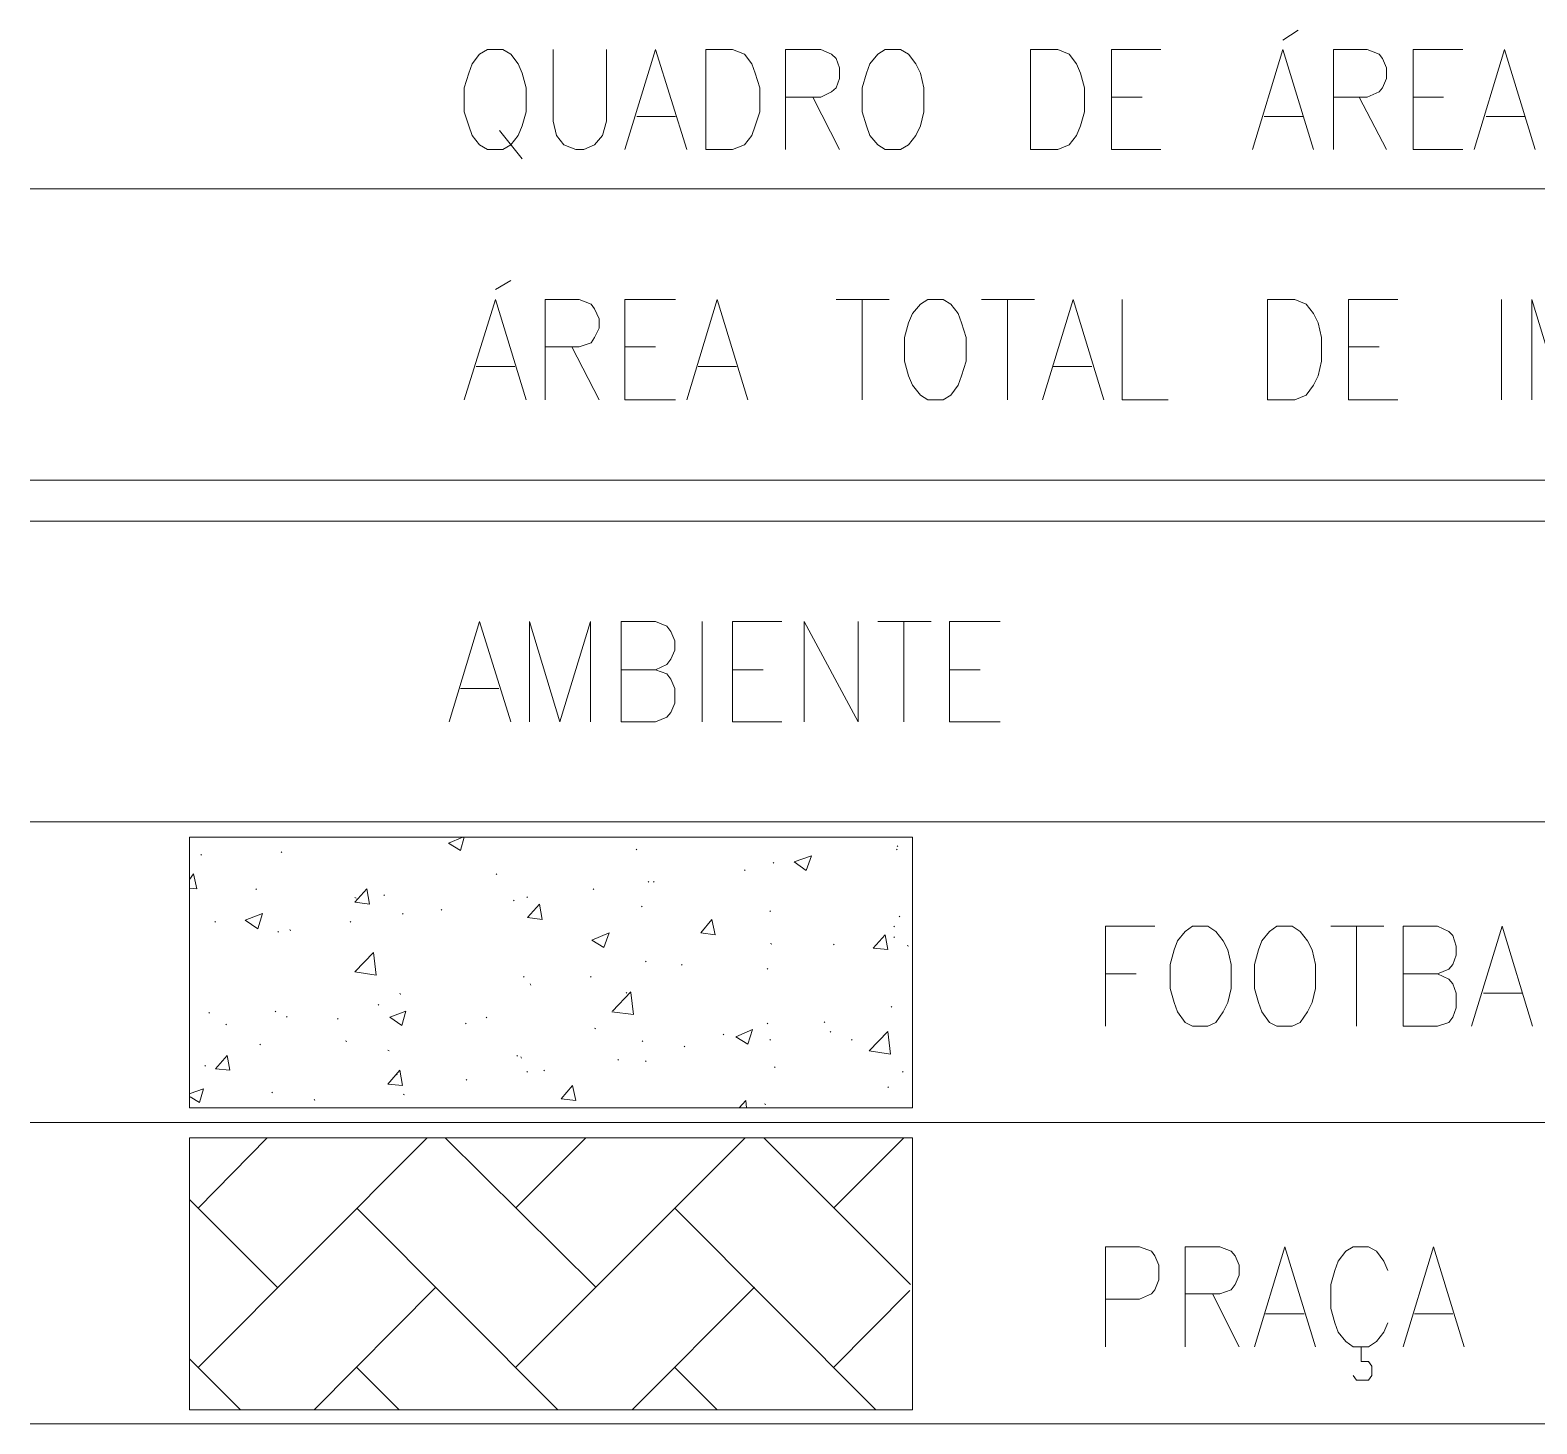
# Model space of a CAD drawing. Header units: millimetres. Extents: x 2928 to 3112, y 1220 to 1280.
# Drawn here: x 2952.206 to 2955.989, y 1229.625 to 1233.125 of the extents above; entities that cross this region are included whole.
import ezdxf

# ---------------------------------------------------------------- set-up
doc = ezdxf.new("R2010")
doc.units = ezdxf.units.MM

msp = doc.modelspace()

# ---------------------------------------------------------------- linework, layer by layer
at = {"color": 7, "linetype": 'Continuous', "lineweight": 20, "true_color": 0x000007}
for points in [[(2955.35152, 1233.10017), (2955.38985, 1233.12517), (2955.38985, 1233.12517)], [(2953.51982, 1233.07684), (2953.51982, 1232.89684), (2953.52816, 1232.86017), (2953.54649, 1232.83683), (2953.57649, 1232.82517), (2953.59649, 1232.82517), (2953.62316, 1232.83683), (2953.64316, 1232.86017), (2953.65316, 1232.89684), (2953.65316, 1233.07684)], [(2953.69983, 1232.82517), (2953.7765, 1233.07684), (2953.85483, 1232.82517)], [(2954.10317, 1232.82517), (2954.10317, 1233.07684), (2954.1915, 1233.07684), (2954.21817, 1233.06517), (2954.22984, 1233.0535), (2954.23817, 1233.03017), (2954.23817, 1233.0035), (2954.22984, 1232.98017), (2954.21817, 1232.97017), (2954.1915, 1232.95684), (2954.10317, 1232.95684)], [(2954.92151, 1232.82517), (2954.92151, 1233.07684), (2955.04485, 1233.07684)], [(2955.27485, 1232.82517), (2955.35152, 1233.07684), (2955.42819, 1232.82517)], [(2955.47819, 1232.82517), (2955.47819, 1233.07684), (2955.56319, 1233.07684), (2955.59319, 1233.06517), (2955.60152, 1233.0535), (2955.61152, 1233.03017), (2955.61152, 1233.0035), (2955.60152, 1232.98017), (2955.59319, 1232.97017), (2955.56319, 1232.95684), (2955.47819, 1232.95684)], [(2955.67819, 1232.82517), (2955.67819, 1233.07684), (2955.80319, 1233.07684)], [(2955.83152, 1232.82517), (2955.90819, 1233.07684), (2955.98486, 1232.82517)], [(2954.1715, 1232.95684), (2954.23817, 1232.82517), (2954.23817, 1232.82517)], [(2954.92151, 1232.95684), (2954.99818, 1232.95684), (2954.99818, 1232.95684)], [(2955.54319, 1232.95684), (2955.61152, 1232.82517), (2955.61152, 1232.82517)], [(2955.67819, 1232.95684), (2955.75486, 1232.95684), (2955.75486, 1232.95684)], [(2953.72983, 1232.9085), (2953.8265, 1232.9085), (2953.8265, 1232.9085)], [(2955.30485, 1232.9085), (2955.40152, 1232.9085), (2955.40152, 1232.9085)], [(2955.86153, 1232.9085), (2955.95819, 1232.9085), (2955.95819, 1232.9085)], [(2953.38482, 1232.8735), (2953.44149, 1232.80183), (2953.44149, 1232.80183)], [(2954.92151, 1232.82517), (2955.04485, 1232.82517), (2955.04485, 1232.82517)], [(2955.67819, 1232.82517), (2955.80319, 1232.82517), (2955.80319, 1232.82517)], [(2952.20647, 1232.72683), (2966.41668, 1232.72683), (2966.41668, 1232.72683)], [(2953.37482, 1232.4735), (2953.41316, 1232.49683), (2953.41316, 1232.49683)], [(2953.29649, 1232.19683), (2953.37482, 1232.4485), (2953.45149, 1232.19683)], [(2953.49982, 1232.19683), (2953.49982, 1232.4485), (2953.58483, 1232.4485), (2953.61483, 1232.43683), (2953.62316, 1232.42516), (2953.63483, 1232.40016), (2953.63483, 1232.37683), (2953.62316, 1232.35349), (2953.61483, 1232.34016), (2953.58483, 1232.33016), (2953.49982, 1232.33016)], [(2953.69983, 1232.19683), (2953.69983, 1232.4485), (2953.8265, 1232.4485)], [(2953.85483, 1232.19683), (2953.9315, 1232.4485), (2954.00817, 1232.19683)], [(2954.22984, 1232.4485), (2954.36317, 1232.4485), (2954.36317, 1232.4485)], [(2954.29484, 1232.4485), (2954.29484, 1232.19683), (2954.29484, 1232.19683)], [(2954.59484, 1232.4485), (2954.72818, 1232.4485), (2954.72818, 1232.4485)], [(2954.65984, 1232.4485), (2954.65984, 1232.19683), (2954.65984, 1232.19683)], [(2954.74818, 1232.19683), (2954.82484, 1232.4485), (2954.90151, 1232.19683)], [(2954.94818, 1232.4485), (2954.94818, 1232.19683), (2955.06318, 1232.19683)], [(2955.51652, 1232.19683), (2955.51652, 1232.4485), (2955.63986, 1232.4485)], [(2955.89986, 1232.4485), (2955.89986, 1232.19683), (2955.89986, 1232.19683)], [(2955.97653, 1232.19683), (2955.97653, 1232.4485), (2956.05319, 1232.19683), (2956.12986, 1232.4485), (2956.12986, 1232.19683)], [(2953.56649, 1232.33016), (2953.63483, 1232.19683), (2953.63483, 1232.19683)], [(2953.69983, 1232.33016), (2953.7765, 1232.33016), (2953.7765, 1232.33016)], [(2955.51652, 1232.33016), (2955.59319, 1232.33016), (2955.59319, 1232.33016)], [(2953.32649, 1232.28016), (2953.42316, 1232.28016), (2953.42316, 1232.28016)], [(2953.88316, 1232.28016), (2953.97983, 1232.28016), (2953.97983, 1232.28016)], [(2954.77484, 1232.28016), (2954.87151, 1232.28016), (2954.87151, 1232.28016)], [(2953.69983, 1232.19683), (2953.8265, 1232.19683), (2953.8265, 1232.19683)], [(2955.51652, 1232.19683), (2955.63986, 1232.19683), (2955.63986, 1232.19683)], [(2952.20647, 1231.99516), (2966.41668, 1231.99516), (2966.41668, 1231.99516)], [(2953.25815, 1231.38848), (2953.33482, 1231.64015), (2953.41316, 1231.38848)], [(2953.45982, 1231.38848), (2953.45982, 1231.64015), (2953.53649, 1231.38848), (2953.61316, 1231.64015), (2953.61316, 1231.38848)], [(2953.7765, 1231.51848), (2953.80483, 1231.50848), (2953.81483, 1231.49515), (2953.82483, 1231.47181), (2953.82483, 1231.43515), (2953.81483, 1231.41181), (2953.80483, 1231.40015), (2953.7765, 1231.38848), (2953.68983, 1231.38848), (2953.68983, 1231.64015), (2953.7765, 1231.64015), (2953.80483, 1231.62848), (2953.81483, 1231.61515), (2953.82483, 1231.59182), (2953.82483, 1231.56848), (2953.81483, 1231.54515), (2953.80483, 1231.53182), (2953.7765, 1231.51848), (2953.68983, 1231.51848)], [(2953.89316, 1231.64015), (2953.89316, 1231.38848), (2953.89316, 1231.38848)], [(2953.96983, 1231.38848), (2953.96983, 1231.64015), (2954.09317, 1231.64015)], [(2954.14983, 1231.38848), (2954.14983, 1231.64015), (2954.28484, 1231.38848), (2954.28484, 1231.64015)], [(2954.33484, 1231.64015), (2954.46817, 1231.64015), (2954.46817, 1231.64015)], [(2954.39984, 1231.64015), (2954.39984, 1231.38848), (2954.39984, 1231.38848)], [(2954.51484, 1231.38848), (2954.51484, 1231.64015), (2954.64151, 1231.64015)], [(2953.96983, 1231.51848), (2954.0465, 1231.51848), (2954.0465, 1231.51848)], [(2954.51484, 1231.51848), (2954.59151, 1231.51848), (2954.59151, 1231.51848)], [(2953.28649, 1231.47181), (2953.38316, 1231.47181), (2953.38316, 1231.47181)], [(2953.96983, 1231.38848), (2954.09317, 1231.38848), (2954.09317, 1231.38848)], [(2954.51484, 1231.38848), (2954.64151, 1231.38848), (2954.64151, 1231.38848)], [(2952.20647, 1231.13681), (2966.41668, 1231.13681), (2966.41668, 1231.13681)], [(2954.90651, 1230.62347), (2954.90651, 1230.87514), (2955.02985, 1230.87514)], [(2955.47152, 1230.87514), (2955.60485, 1230.87514), (2955.60485, 1230.87514)], [(2955.53652, 1230.87514), (2955.53652, 1230.62347), (2955.53652, 1230.62347)], [(2955.73986, 1230.75514), (2955.76819, 1230.7418), (2955.77819, 1230.73014), (2955.78652, 1230.7068), (2955.78652, 1230.67014), (2955.77819, 1230.6468), (2955.76819, 1230.63347), (2955.73986, 1230.62347), (2955.65319, 1230.62347), (2955.65319, 1230.87514), (2955.73986, 1230.87514), (2955.76819, 1230.86181), (2955.77819, 1230.85181), (2955.78652, 1230.82514), (2955.78652, 1230.80181), (2955.77819, 1230.77847), (2955.76819, 1230.7668), (2955.73986, 1230.75514), (2955.65319, 1230.75514)], [(2955.82486, 1230.62347), (2955.90153, 1230.87514), (2955.97819, 1230.62347)], [(2954.90651, 1230.75514), (2954.98318, 1230.75514), (2954.98318, 1230.75514)], [(2955.85486, 1230.7068), (2955.95153, 1230.7068), (2955.95153, 1230.7068)], [(2954.90651, 1229.81846), (2954.90651, 1230.07013), (2954.99151, 1230.07013), (2955.02151, 1230.05846), (2955.02985, 1230.04679), (2955.03985, 1230.02346), (2955.03985, 1229.98679), (2955.02985, 1229.96179), (2955.02151, 1229.95179), (2954.99151, 1229.93846), (2954.90651, 1229.93846)], [(2955.10651, 1229.81846), (2955.10651, 1230.07013), (2955.19318, 1230.07013), (2955.22152, 1230.05846), (2955.23152, 1230.04679), (2955.24152, 1230.02346), (2955.24152, 1229.99846), (2955.23152, 1229.97513), (2955.22152, 1229.96179), (2955.19318, 1229.95179), (2955.10651, 1229.95179)], [(2955.27985, 1229.81846), (2955.35652, 1230.07013), (2955.43319, 1229.81846)], [(2955.61485, 1230.01013), (2955.60485, 1230.03346), (2955.58652, 1230.05846), (2955.56652, 1230.07013), (2955.52819, 1230.07013), (2955.50985, 1230.05846), (2955.48985, 1230.03346), (2955.48152, 1230.01013), (2955.47152, 1229.97513), (2955.47152, 1229.91513), (2955.48152, 1229.87846), (2955.48985, 1229.85512), (2955.50985, 1229.83179), (2955.52819, 1229.81846), (2955.56652, 1229.81846), (2955.58652, 1229.83179), (2955.60485, 1229.85512), (2955.61485, 1229.87846)], [(2955.65319, 1229.81846), (2955.72986, 1230.07013), (2955.80652, 1229.81846)], [(2955.17485, 1229.95179), (2955.24152, 1229.81846), (2955.24152, 1229.81846)], [(2955.30818, 1229.90179), (2955.40485, 1229.90179), (2955.40485, 1229.90179)], [(2955.68152, 1229.90179), (2955.77819, 1229.90179), (2955.77819, 1229.90179)], [(2955.52819, 1229.74679), (2955.53652, 1229.73512), (2955.56652, 1229.73512), (2955.57485, 1229.74679), (2955.57485, 1229.77012), (2955.56652, 1229.78179), (2955.54819, 1229.78179), (2955.54819, 1229.81846)]]:
    msp.add_lwpolyline(points, dxfattribs=at)
for points in [[(2953.35482, 1233.07684), (2953.33482, 1233.06517), (2953.31649, 1233.04017), (2953.30816, 1233.01684), (2953.29649, 1232.98017), (2953.29649, 1232.92017), (2953.30816, 1232.88517), (2953.31649, 1232.86017), (2953.33482, 1232.83683), (2953.35482, 1232.82517), (2953.39316, 1232.82517), (2953.41316, 1232.83683), (2953.43149, 1232.86017), (2953.44149, 1232.88517), (2953.45149, 1232.92017), (2953.45149, 1232.98017), (2953.44149, 1233.01684), (2953.43149, 1233.04017), (2953.41316, 1233.06517), (2953.39316, 1233.07684)], [(2953.90316, 1232.82517), (2953.90316, 1233.07684), (2953.96983, 1233.07684), (2953.99983, 1233.06517), (2954.01817, 1233.04017), (2954.0265, 1233.01684), (2954.03817, 1232.98017), (2954.03817, 1232.92017), (2954.0265, 1232.88517), (2954.01817, 1232.86017), (2953.99983, 1232.83683), (2953.96983, 1232.82517)], [(2954.35317, 1233.07684), (2954.33484, 1233.06517), (2954.31484, 1233.04017), (2954.3065, 1233.01684), (2954.29484, 1232.98017), (2954.29484, 1232.92017), (2954.3065, 1232.88517), (2954.31484, 1232.86017), (2954.33484, 1232.83683), (2954.35317, 1232.82517), (2954.3915, 1232.82517), (2954.4115, 1232.83683), (2954.42984, 1232.86017), (2954.4415, 1232.88517), (2954.44984, 1232.92017), (2954.44984, 1232.98017), (2954.4415, 1233.01684), (2954.42984, 1233.04017), (2954.4115, 1233.06517), (2954.3915, 1233.07684)], [(2954.71818, 1232.82517), (2954.71818, 1233.07684), (2954.78651, 1233.07684), (2954.81484, 1233.06517), (2954.83318, 1233.04017), (2954.84318, 1233.01684), (2954.85318, 1232.98017), (2954.85318, 1232.92017), (2954.84318, 1232.88517), (2954.83318, 1232.86017), (2954.81484, 1232.83683), (2954.78651, 1232.82517)], [(2954.45984, 1232.4485), (2954.4415, 1232.43683), (2954.4215, 1232.41349), (2954.4115, 1232.39016), (2954.4015, 1232.35349), (2954.4015, 1232.29349), (2954.4115, 1232.25683), (2954.4215, 1232.23349), (2954.4415, 1232.20849), (2954.45984, 1232.19683), (2954.49817, 1232.19683), (2954.51817, 1232.20849), (2954.53651, 1232.23349), (2954.54484, 1232.25683), (2954.55651, 1232.29349), (2954.55651, 1232.35349), (2954.54484, 1232.39016), (2954.53651, 1232.41349), (2954.51817, 1232.43683), (2954.49817, 1232.4485)], [(2955.31318, 1232.19683), (2955.31318, 1232.4485), (2955.38152, 1232.4485), (2955.40985, 1232.43683), (2955.42819, 1232.41349), (2955.43985, 1232.39016), (2955.44819, 1232.35349), (2955.44819, 1232.29349), (2955.43985, 1232.25683), (2955.42819, 1232.23349), (2955.40985, 1232.20849), (2955.38152, 1232.19683)], [(2952.60648, 1230.41847), (2954.4215, 1230.41847), (2954.4215, 1231.09848), (2952.60648, 1231.09848)], [(2955.12485, 1230.87514), (2955.10651, 1230.86181), (2955.08651, 1230.83847), (2955.07818, 1230.81514), (2955.06818, 1230.77847), (2955.06818, 1230.71847), (2955.07818, 1230.68347), (2955.08651, 1230.66014), (2955.10651, 1230.63347), (2955.12485, 1230.62347), (2955.16318, 1230.62347), (2955.18318, 1230.63347), (2955.20152, 1230.66014), (2955.21318, 1230.68347), (2955.22152, 1230.71847), (2955.22152, 1230.77847), (2955.21318, 1230.81514), (2955.20152, 1230.83847), (2955.18318, 1230.86181), (2955.16318, 1230.87514)], [(2955.33652, 1230.87514), (2955.31818, 1230.86181), (2955.29818, 1230.83847), (2955.28985, 1230.81514), (2955.27985, 1230.77847), (2955.27985, 1230.71847), (2955.28985, 1230.68347), (2955.29818, 1230.66014), (2955.31818, 1230.63347), (2955.33652, 1230.62347), (2955.37485, 1230.62347), (2955.39485, 1230.63347), (2955.41319, 1230.66014), (2955.42485, 1230.68347), (2955.43319, 1230.71847), (2955.43319, 1230.77847), (2955.42485, 1230.81514), (2955.41319, 1230.83847), (2955.39485, 1230.86181), (2955.37485, 1230.87514)], [(2952.60648, 1229.66012), (2954.4215, 1229.66012), (2954.4215, 1230.34347), (2952.60648, 1230.34347)]]:
    msp.add_lwpolyline(points, close=True, dxfattribs=at)
at = {"color": 253, "linetype": 'Continuous', "lineweight": 5, "true_color": 0x9a9a9a}
for points in [[(2952.20647, 1231.89182), (2966.41668, 1231.89182), (2966.41668, 1231.89182)], [(2952.20647, 1230.3818), (2966.41668, 1230.3818), (2966.41668, 1230.3818)], [(2952.20647, 1229.62512), (2966.41668, 1229.62512), (2966.41668, 1229.62512)]]:
    msp.add_lwpolyline(points, dxfattribs=at)
at = {"color": 102, "linetype": 'Continuous', "lineweight": 13, "true_color": 0x00b82e}
for points in [[(2953.25649, 1231.08348), (2953.29315, 1231.09848), (2953.29315, 1231.09848)], [(2953.25649, 1231.08348), (2953.28649, 1231.06514), (2953.28649, 1231.06514)], [(2953.28649, 1231.06514), (2953.29649, 1231.09848), (2953.29649, 1231.09848)], [(2954.38484, 1231.07514), (2954.38317, 1231.07681), (2954.38317, 1231.07681)], [(2952.63648, 1231.05348), (2952.63481, 1231.05514), (2952.63481, 1231.05514)], [(2952.83815, 1231.06014), (2952.83648, 1231.06181), (2952.83648, 1231.06181)], [(2953.72983, 1231.06681), (2953.72816, 1231.06848), (2953.72816, 1231.06848)], [(2954.07317, 1231.03348), (2954.0715, 1231.03514), (2954.0715, 1231.03514)], [(2954.12483, 1231.03681), (2954.16817, 1231.05181), (2954.16817, 1231.05181)], [(2954.12483, 1231.03681), (2954.15483, 1231.01514), (2954.15483, 1231.01514)], [(2954.15483, 1231.01514), (2954.16817, 1231.05181), (2954.16817, 1231.05181)], [(2954.38317, 1231.06681), (2954.3815, 1231.06848), (2954.3815, 1231.06848)], [(2952.60648, 1230.99181), (2952.61648, 1231.00681), (2952.61648, 1231.00681)], [(2952.62481, 1230.96847), (2952.61648, 1231.00681), (2952.61648, 1231.00681)], [(2953.37816, 1231.00514), (2953.37649, 1231.00681), (2953.37649, 1231.00681)], [(2954.0015, 1231.01514), (2953.99983, 1231.01681), (2953.99983, 1231.01681)], [(2952.60648, 1230.97014), (2952.62481, 1230.96847), (2952.62481, 1230.96847)], [(2952.77481, 1230.96681), (2952.77315, 1230.96847), (2952.77315, 1230.96847)], [(2953.02148, 1230.93514), (2953.05148, 1230.96847), (2953.05148, 1230.96847)], [(2953.05815, 1230.93014), (2953.05148, 1230.96847), (2953.05148, 1230.96847)], [(2953.62149, 1230.96681), (2953.61983, 1230.96847), (2953.61983, 1230.96847)], [(2953.75983, 1230.98514), (2953.75816, 1230.98681), (2953.75816, 1230.98681)], [(2953.77316, 1230.98514), (2953.7715, 1230.98681), (2953.7715, 1230.98681)], [(2953.02482, 1230.94514), (2953.02148, 1230.94681), (2953.02148, 1230.94681)], [(2953.02148, 1230.93514), (2953.05815, 1230.93014), (2953.05815, 1230.93014)], [(2953.09649, 1230.95181), (2953.09482, 1230.95347), (2953.09482, 1230.95347)], [(2953.42149, 1230.93847), (2953.41982, 1230.94014), (2953.41982, 1230.94014)], [(2953.45482, 1230.94681), (2953.45316, 1230.94847), (2953.45316, 1230.94847)], [(2953.45482, 1230.89681), (2953.48482, 1230.93014), (2953.48482, 1230.93014)], [(2953.49149, 1230.89181), (2953.48482, 1230.93014), (2953.48482, 1230.93014)], [(2953.74316, 1230.92347), (2953.74149, 1230.92514), (2953.74149, 1230.92514)], [(2952.67148, 1230.88514), (2952.66981, 1230.88681), (2952.66981, 1230.88681)], [(2952.74648, 1230.89014), (2952.78981, 1230.90681), (2952.78981, 1230.90681)], [(2952.74648, 1230.89014), (2952.77815, 1230.86847), (2952.77815, 1230.86847)], [(2952.77815, 1230.86847), (2952.78981, 1230.90681), (2952.78981, 1230.90681)], [(2953.01148, 1230.88514), (2953.00982, 1230.88681), (2953.00982, 1230.88681)], [(2953.14315, 1230.90514), (2953.14149, 1230.90681), (2953.14149, 1230.90681)], [(2953.23982, 1230.91514), (2953.23815, 1230.91681), (2953.23815, 1230.91681)], [(2953.45482, 1230.89681), (2953.49149, 1230.89181), (2953.49149, 1230.89181)], [(2953.88983, 1230.85847), (2953.91816, 1230.89181), (2953.91816, 1230.89181)], [(2953.9265, 1230.85347), (2953.91816, 1230.89181), (2953.91816, 1230.89181)], [(2954.06483, 1230.91181), (2954.06317, 1230.91347), (2954.06317, 1230.91347)], [(2954.38984, 1230.89847), (2954.38817, 1230.90014), (2954.38817, 1230.90014)], [(2952.82982, 1230.86014), (2952.82815, 1230.86181), (2952.82815, 1230.86181)], [(2952.85982, 1230.86347), (2952.85815, 1230.86681), (2952.85815, 1230.86681)], [(2953.61649, 1230.84014), (2953.65983, 1230.85847), (2953.65983, 1230.85847)], [(2953.64649, 1230.82181), (2953.65983, 1230.85847), (2953.65983, 1230.85847)], [(2953.88983, 1230.85847), (2953.9265, 1230.85347), (2953.9265, 1230.85347)], [(2954.32317, 1230.82014), (2954.35317, 1230.85347), (2954.35317, 1230.85347)], [(2954.35984, 1230.81681), (2954.35317, 1230.85347), (2954.35317, 1230.85347)], [(2954.3765, 1230.87347), (2954.37484, 1230.87514), (2954.37484, 1230.87514)], [(2954.3765, 1230.84681), (2954.37484, 1230.84847), (2954.37484, 1230.84847)], [(2953.02148, 1230.76014), (2953.06815, 1230.80847), (2953.06815, 1230.80847)], [(2953.07482, 1230.7518), (2953.06815, 1230.80847), (2953.06815, 1230.80847)], [(2953.61649, 1230.84014), (2953.64649, 1230.82181), (2953.64649, 1230.82181)], [(2954.06817, 1230.83014), (2954.06483, 1230.83181), (2954.06483, 1230.83181)], [(2954.22483, 1230.82847), (2954.22317, 1230.83014), (2954.22317, 1230.83014)], [(2954.32317, 1230.82014), (2954.35984, 1230.81681), (2954.35984, 1230.81681)], [(2954.4115, 1230.82514), (2954.40817, 1230.82681), (2954.40817, 1230.82681)], [(2953.75316, 1230.78514), (2953.75149, 1230.7868), (2953.75149, 1230.7868)], [(2953.84316, 1230.7768), (2953.8415, 1230.77847), (2953.8415, 1230.77847)], [(2954.05817, 1230.7668), (2954.0565, 1230.76847), (2954.0565, 1230.76847)], [(2953.02148, 1230.76014), (2953.07482, 1230.7518), (2953.07482, 1230.7518)], [(2953.44649, 1230.7468), (2953.44482, 1230.74847), (2953.44482, 1230.74847)], [(2953.46316, 1230.7268), (2953.46149, 1230.73014), (2953.46149, 1230.73014)], [(2953.61483, 1230.7468), (2953.61316, 1230.74847), (2953.61316, 1230.74847)], [(2953.13649, 1230.70347), (2953.13482, 1230.7068), (2953.13482, 1230.7068)], [(2953.66816, 1230.6618), (2953.71483, 1230.71014), (2953.71483, 1230.71014)], [(2953.70483, 1230.7068), (2953.70316, 1230.70847), (2953.70316, 1230.70847)], [(2953.72149, 1230.65347), (2953.71483, 1230.70847), (2953.71483, 1230.70847)], [(2952.65648, 1230.6568), (2952.65481, 1230.65847), (2952.65481, 1230.65847)], [(2952.82315, 1230.66014), (2952.82148, 1230.6618), (2952.82148, 1230.6618)], [(2953.08149, 1230.6768), (2953.07982, 1230.67847), (2953.07982, 1230.67847)], [(2953.10982, 1230.6468), (2953.14982, 1230.6618), (2953.14982, 1230.6618)], [(2953.13982, 1230.62514), (2953.14982, 1230.6618), (2953.14982, 1230.6618)], [(2953.66649, 1230.66014), (2953.72149, 1230.65347), (2953.72149, 1230.65347)], [(2954.36984, 1230.6718), (2954.36817, 1230.67347), (2954.36817, 1230.67347)], [(2952.69981, 1230.6268), (2952.69815, 1230.62847), (2952.69815, 1230.62847)], [(2952.85148, 1230.6468), (2952.84982, 1230.64847), (2952.84982, 1230.64847)], [(2952.97982, 1230.6418), (2952.97815, 1230.64347), (2952.97815, 1230.64347)], [(2953.10982, 1230.6468), (2953.13982, 1230.62514), (2953.13982, 1230.62514)], [(2953.30149, 1230.63014), (2953.29982, 1230.6318), (2953.29982, 1230.6318)], [(2953.35316, 1230.64514), (2953.35149, 1230.6468), (2953.35149, 1230.6468)], [(2953.62649, 1230.6168), (2953.62316, 1230.61847), (2953.62316, 1230.61847)], [(2954.05817, 1230.63014), (2954.0565, 1230.6318), (2954.0565, 1230.6318)], [(2954.2015, 1230.63347), (2954.19983, 1230.63514), (2954.19983, 1230.63514)], [(2952.78481, 1230.5768), (2952.78315, 1230.57847), (2952.78315, 1230.57847)], [(2953.00148, 1230.58514), (2952.99815, 1230.5868), (2952.99815, 1230.5868)], [(2953.74483, 1230.58514), (2953.74316, 1230.5868), (2953.74316, 1230.5868)], [(2953.94816, 1230.6018), (2953.9465, 1230.60347), (2953.9465, 1230.60347)], [(2953.97816, 1230.5968), (2954.01983, 1230.61514), (2954.01983, 1230.61514)], [(2953.97816, 1230.5968), (2954.00817, 1230.57847), (2954.00817, 1230.57847)], [(2954.00817, 1230.57847), (2954.01983, 1230.61514), (2954.01983, 1230.61514)], [(2954.06483, 1230.58847), (2954.06317, 1230.59014), (2954.06317, 1230.59014)], [(2954.2165, 1230.60847), (2954.21483, 1230.61014), (2954.21483, 1230.61014)], [(2954.26984, 1230.58847), (2954.26817, 1230.59014), (2954.26817, 1230.59014)], [(2954.31317, 1230.5618), (2954.35984, 1230.61014), (2954.35984, 1230.61014)], [(2954.3665, 1230.55347), (2954.35984, 1230.61014), (2954.35984, 1230.61014)], [(2952.67148, 1230.5168), (2952.70148, 1230.55013), (2952.70148, 1230.55013)], [(2952.70815, 1230.51347), (2952.70148, 1230.55013), (2952.70148, 1230.55013)], [(2953.10815, 1230.5618), (2953.10482, 1230.56347), (2953.10482, 1230.56347)], [(2953.42982, 1230.54847), (2953.42816, 1230.55013), (2953.42816, 1230.55013)], [(2953.43982, 1230.54347), (2953.43816, 1230.5468), (2953.43816, 1230.5468)], [(2953.84983, 1230.5718), (2953.84816, 1230.57347), (2953.84816, 1230.57347)], [(2954.31317, 1230.5618), (2954.3665, 1230.55347), (2954.3665, 1230.55347)], [(2952.64648, 1230.52347), (2952.64481, 1230.52513), (2952.64481, 1230.52513)], [(2952.67148, 1230.5168), (2952.70815, 1230.51347), (2952.70815, 1230.51347)], [(2953.10482, 1230.47847), (2953.13482, 1230.51347), (2953.13482, 1230.51347)], [(2953.12815, 1230.5018), (2953.12649, 1230.50347), (2953.12649, 1230.50347)], [(2953.14149, 1230.47513), (2953.13482, 1230.51347), (2953.13482, 1230.51347)], [(2953.45482, 1230.50847), (2953.45316, 1230.51013), (2953.45316, 1230.51013)], [(2953.49816, 1230.5118), (2953.49649, 1230.51347), (2953.49649, 1230.51347)], [(2953.68316, 1230.53847), (2953.68149, 1230.54013), (2953.68149, 1230.54013)], [(2953.75316, 1230.53513), (2953.75149, 1230.5368), (2953.75149, 1230.5368)], [(2954.0765, 1230.52013), (2954.07483, 1230.5218), (2954.07483, 1230.5218)], [(2954.39817, 1230.50847), (2954.3965, 1230.51013), (2954.3965, 1230.51013)], [(2952.60815, 1230.45513), (2952.64148, 1230.4668), (2952.64148, 1230.4668)], [(2952.60815, 1230.4468), (2952.63148, 1230.4318), (2952.64148, 1230.4668)], [(2953.10482, 1230.47847), (2953.14149, 1230.47513), (2953.14149, 1230.47513)], [(2953.30316, 1230.48847), (2953.30149, 1230.49013), (2953.30149, 1230.49013)], [(2953.53983, 1230.4418), (2953.56816, 1230.47513), (2953.56816, 1230.47513)], [(2953.57649, 1230.4368), (2953.56816, 1230.47513), (2953.56816, 1230.47513)], [(2954.3615, 1230.47013), (2954.35984, 1230.4718), (2954.35984, 1230.4718)], [(2952.81481, 1230.4568), (2952.81315, 1230.45847), (2952.81315, 1230.45847)], [(2952.92148, 1230.4368), (2952.91982, 1230.44013), (2952.91982, 1230.44013)], [(2953.14649, 1230.4518), (2953.14315, 1230.45347), (2953.14315, 1230.45347)], [(2953.53983, 1230.4418), (2953.57649, 1230.4368), (2953.57649, 1230.4368)], [(2953.9865, 1230.41847), (2954.00317, 1230.4368), (2954.00317, 1230.4368)], [(2954.00483, 1230.41847), (2954.00317, 1230.4368), (2954.00317, 1230.4368)], [(2954.05317, 1230.4268), (2954.04983, 1230.42847), (2954.04983, 1230.42847)], [(2953.50816, 1230.41847), (2953.51316, 1230.41847), (2953.51316, 1230.41847)], [(2953.50982, 1230.41847), (2953.51316, 1230.41847), (2953.51316, 1230.41847)]]:
    msp.add_lwpolyline(points, dxfattribs=at)
at = {"color": 9, "linetype": 'Continuous', "lineweight": 13, "true_color": 0xbababa}
for points in [[(2952.62815, 1230.1668), (2952.80148, 1230.34347), (2952.80148, 1230.34347)], [(2952.62815, 1229.76679), (2953.20315, 1230.34347), (2953.20315, 1230.34347)], [(2953.62649, 1229.96846), (2953.24815, 1230.34347), (2953.24815, 1230.34347)], [(2953.42482, 1230.1668), (2953.60149, 1230.34347), (2953.60149, 1230.34347)], [(2953.42482, 1229.76679), (2954.0015, 1230.34347), (2954.0015, 1230.34347)], [(2954.4165, 1229.97513), (2954.04817, 1230.34347), (2954.04817, 1230.34347)], [(2954.22317, 1230.1668), (2954.39984, 1230.34347), (2954.39984, 1230.34347)], [(2952.82648, 1229.96846), (2952.60648, 1230.18846), (2952.60648, 1230.18846)], [(2953.53149, 1229.66012), (2953.02648, 1230.1668), (2953.02648, 1230.1668)], [(2954.32984, 1229.66012), (2953.82483, 1230.1668), (2953.82483, 1230.1668)], [(2952.91982, 1229.66012), (2953.22482, 1229.96846), (2953.22482, 1229.96846)], [(2953.71816, 1229.66012), (2954.02483, 1229.96846), (2954.02483, 1229.96846)], [(2954.22317, 1229.76679), (2954.41484, 1229.96013), (2954.41484, 1229.96013)], [(2952.73481, 1229.66012), (2952.60648, 1229.78846), (2952.60648, 1229.78846)], [(2953.13315, 1229.66012), (2953.02648, 1229.76679), (2953.02648, 1229.76679)], [(2953.9315, 1229.66012), (2953.82483, 1229.76679), (2953.82483, 1229.76679)]]:
    msp.add_lwpolyline(points, dxfattribs=at)

doc.saveas('drawing.dxf')
